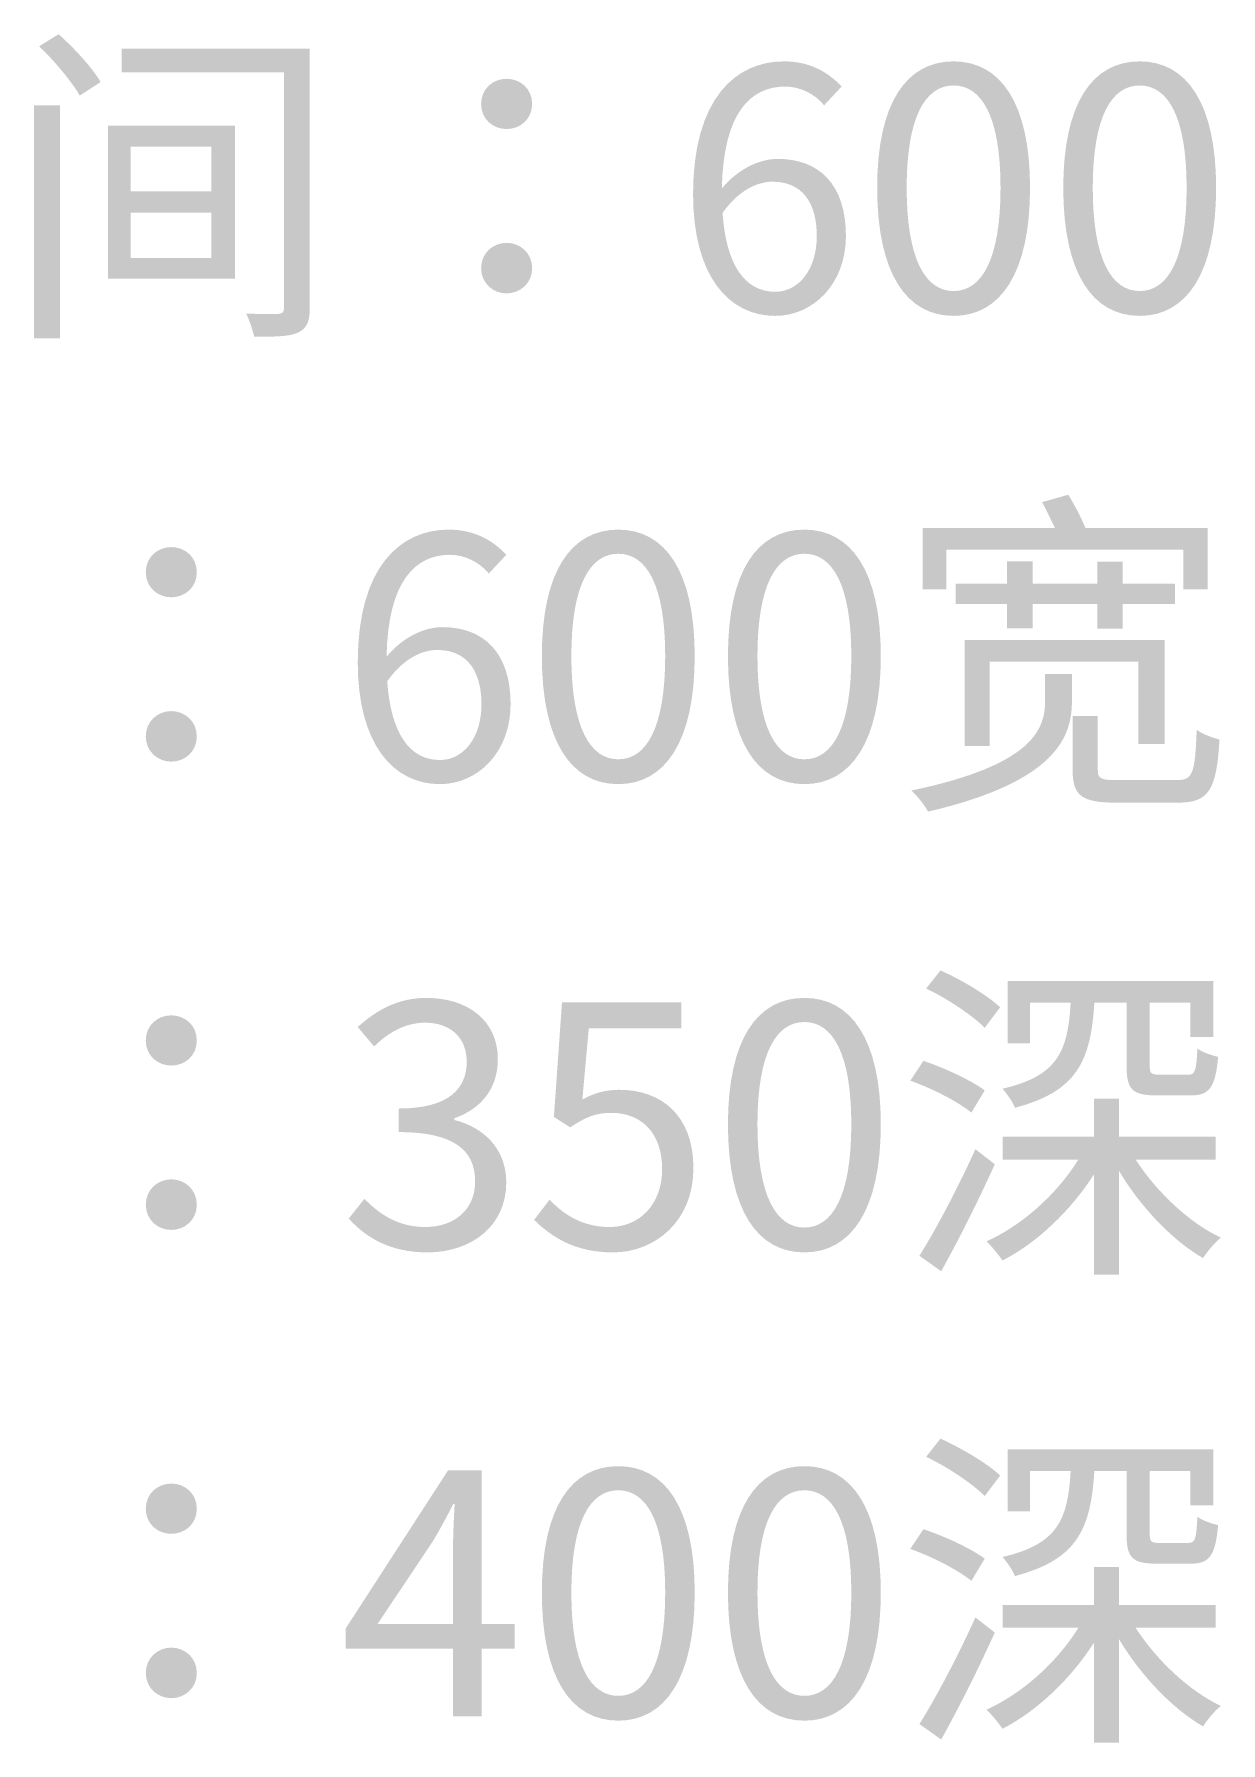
# Model space of a CAD drawing. Header units: millimetres. Extents: x -4600 to 229000, y -4300 to 19460.
# Drawn here: x 99364 to 100378, y 10972 to 12432 of the extents above; entities that cross this region are included whole.
import ezdxf

# ---------------------------------------------------------------- set-up
doc = ezdxf.new("R2010")
doc.units = ezdxf.units.MM
doc.header["$LTSCALE"] = 100
doc.layers.add('A-NOTE', color=7, linetype='Continuous', lineweight=18)

# ---------------------------------------------------------------- blocks, each defined once
blk = doc.blocks.new('A03_SHEET')
at = {"layer": 'A-NOTE'}
h = blk.add_hatch(color=256, dxfattribs=at)
edge = h.paths.add_edge_path()
edge.add_spline(control_points=[(19368.3, 12421.6), (19381.5, 12409), (19396.4, 12391), (19403, 12379.5)], knot_values=[0, 0, 0, 0, 1, 1, 1, 1], degree=3, periodic=0)
edge.add_line((19403, 12379.5), (19420.8, 12391))
edge.add_spline(control_points=[(19420.8, 12391), (19413.9, 12403), (19398.4, 12419.9), (19384.9, 12431.9)], knot_values=[0, 0, 0, 0, 1, 1, 1, 1], degree=3, periodic=0)
edge.add_line((19384.9, 12431.9), (19368.3, 12421.6))
h = blk.add_hatch(color=256, dxfattribs=at)
edge = h.paths.add_edge_path()
edge.add_line((19438.8, 12419.6), (19438.8, 12399.3))
edge.add_line((19438.8, 12399.3), (19577.5, 12399.3))
edge.add_line((19577.5, 12399.3), (19577.5, 12198.2))
edge.add_spline(control_points=[(19577.5, 12198.2), (19577.5, 12194.4), (19576.3, 12193.3), (19572.6, 12193)], knot_values=[0, 0, 0, 0, 1, 1, 1, 1], degree=3, periodic=0)
edge.add_spline(control_points=[(19572.6, 12193), (19568.9, 12193), (19557.1, 12192.7), (19545.1, 12193.3)], knot_values=[0, 0, 0, 0, 1, 1, 1, 1], degree=3, periodic=0)
edge.add_spline(control_points=[(19545.1, 12193.3), (19548, 12187.8), (19550.8, 12178.7), (19552, 12173.5)], knot_values=[0, 0, 0, 0, 1, 1, 1, 1], degree=3, periodic=0)
edge.add_spline(control_points=[(19552, 12173.5), (19569.4, 12173.5), (19581.8, 12173.5), (19589.5, 12177)], knot_values=[0, 0, 0, 0, 1, 1, 1, 1], degree=3, periodic=0)
edge.add_spline(control_points=[(19589.5, 12177), (19596.9, 12180.7), (19599.5, 12186.1), (19599.5, 12198.2)], knot_values=[0, 0, 0, 0, 1, 1, 1, 1], degree=3, periodic=0)
edge.add_line((19599.5, 12198.2), (19599.5, 12419.6))
edge.add_line((19599.5, 12419.6), (19438.8, 12419.6))
h.paths.add_polyline_path([(19427.1, 12353.7), (19427.1, 12223.1), (19535.6, 12223.1), (19535.6, 12353.7), (19427.1, 12353.7)], flags=0)
h.paths.add_polyline_path([(19446.5, 12279.5), (19515.3, 12279.5), (19515.3, 12240.8), (19446.5, 12240.8), (19446.5, 12279.5)], flags=0)
h.paths.add_polyline_path([(19446.5, 12335.7), (19515.3, 12335.7), (19515.3, 12297.6), (19446.5, 12297.6), (19446.5, 12335.7)], flags=0)
h = blk.add_hatch(color=256, dxfattribs=at)
edge = h.paths.add_edge_path()
edge.add_spline(control_points=[(19997.2, 12191.3), (20029.8, 12191.3), (20057.6, 12218.8), (20057.6, 12259.5), (20057.6, 12303.6), (20034.7, 12325.4), (19999.2, 12325.4), (19982.9, 12325.4), (19964.5, 12315.9), (19951.6, 12300.1)], knot_values=[0, 0, 0, 0, 1, 1, 1, 2, 2, 2, 3, 3, 3, 3], degree=3, periodic=0)
edge.add_spline(control_points=[(19951.6, 12300.1), (19952.8, 12365.2), (19976.5, 12387.2), (20005.8, 12387.2), (20018.4, 12387.2), (20031, 12380.9), (20039, 12371.2)], knot_values=[0, 0, 0, 0, 1, 1, 1, 2, 2, 2, 2], degree=3, periodic=0)
edge.add_line((20039, 12371.2), (20053.9, 12387.2))
edge.add_spline(control_points=[(20053.9, 12387.2), (20042.2, 12399.8), (20026.4, 12408.7), (20004.6, 12408.7), (19963.9, 12408.7), (19927, 12377.5), (19927, 12295.3), (19927, 12225.9), (19957.1, 12191.3), (19997.2, 12191.3)], knot_values=[0, 0, 0, 0, 1, 1, 1, 2, 2, 2, 3, 3, 3, 3], degree=3, periodic=0)
edge = h.paths.add_edge_path(flags=0)
edge.add_spline(control_points=[(19952.2, 12279.2), (19965.9, 12298.7), (19982, 12305.9), (19994.9, 12305.9), (20020.4, 12305.9), (20032.7, 12287.8), (20032.7, 12259.5), (20032.7, 12230.8), (20017.2, 12211.9), (19997.2, 12211.9), (19970.8, 12211.9), (19955.1, 12235.7), (19952.2, 12279.2)], knot_values=[0, 0, 0, 0, 1, 1, 1, 2, 2, 2, 3, 3, 3, 4, 4, 4, 4], degree=3, periodic=0)
h = blk.add_hatch(color=256, dxfattribs=at)
edge = h.paths.add_edge_path()
edge.add_spline(control_points=[(20149.6, 12191.3), (20189.4, 12191.3), (20214.9, 12227.4), (20214.9, 12300.7), (20214.9, 12373.5), (20189.4, 12408.7), (20149.6, 12408.7), (20109.5, 12408.7), (20084.3, 12373.5), (20084.3, 12300.7), (20084.3, 12227.4), (20109.5, 12191.3), (20149.6, 12191.3)], knot_values=[0, 0, 0, 0, 1, 1, 1, 2, 2, 2, 3, 3, 3, 4, 4, 4, 4], degree=3, periodic=0)
edge = h.paths.add_edge_path(flags=0)
edge.add_spline(control_points=[(20149.6, 12212.5), (20125.8, 12212.5), (20109.5, 12239.1), (20109.5, 12300.7), (20109.5, 12362), (20125.8, 12388.1), (20149.6, 12388.1), (20173.4, 12388.1), (20189.7, 12362), (20189.7, 12300.7), (20189.7, 12239.1), (20173.4, 12212.5), (20149.6, 12212.5)], knot_values=[0, 0, 0, 0, 1, 1, 1, 2, 2, 2, 3, 3, 3, 4, 4, 4, 4], degree=3, periodic=0)
h = blk.add_hatch(color=256, dxfattribs=at)
edge = h.paths.add_edge_path()
edge.add_spline(control_points=[(20308.6, 12191.3), (20348.4, 12191.3), (20373.9, 12227.4), (20373.9, 12300.7), (20373.9, 12373.5), (20348.4, 12408.7), (20308.6, 12408.7), (20268.5, 12408.7), (20243.3, 12373.5), (20243.3, 12300.7), (20243.3, 12227.4), (20268.5, 12191.3), (20308.6, 12191.3)], knot_values=[0, 0, 0, 0, 1, 1, 1, 2, 2, 2, 3, 3, 3, 4, 4, 4, 4], degree=3, periodic=0)
edge = h.paths.add_edge_path(flags=0)
edge.add_spline(control_points=[(20308.6, 12212.5), (20284.8, 12212.5), (20268.5, 12239.1), (20268.5, 12300.7), (20268.5, 12362), (20284.8, 12388.1), (20308.6, 12388.1), (20332.4, 12388.1), (20348.7, 12362), (20348.7, 12300.7), (20348.7, 12239.1), (20332.4, 12212.5), (20308.6, 12212.5)], knot_values=[0, 0, 0, 0, 1, 1, 1, 2, 2, 2, 3, 3, 3, 4, 4, 4, 4], degree=3, periodic=0)
h = blk.add_hatch(color=256, dxfattribs=at)
edge = h.paths.add_edge_path()
edge.add_spline(control_points=[(19767.7, 12350.9), (19779.2, 12350.9), (19789.5, 12359.2), (19789.5, 12372.3), (19789.5, 12385.5), (19779.2, 12393.8), (19767.7, 12393.8), (19756.2, 12393.8), (19745.9, 12385.5), (19745.9, 12372.3), (19745.9, 12359.2), (19756.2, 12350.9), (19767.7, 12350.9)], knot_values=[0, 0, 0, 0, 1, 1, 1, 2, 2, 2, 3, 3, 3, 4, 4, 4, 4], degree=3, periodic=0)
for points in [[(19364, 12371.2), (19364, 12172.1), (19386.1, 12172.1), (19386.1, 12371.2), (19364, 12371.2)], [(20272.5, 11981.2), (20272.5, 11962.6), (20217.2, 11962.6), (20217.2, 11981.5), (20195.1, 11981.5), (20195.1, 11962.6), (20151.3, 11962.6), (20151.3, 11945.1), (20195.1, 11945.1), (20195.1, 11924.5), (20217.2, 11924.5), (20217.2, 11945.1), (20272.5, 11945.1), (20272.5, 11924.2), (20294, 11924.2), (20294, 11945.1), (20338.7, 11945.1), (20338.7, 11962.6), (20294, 11962.6), (20294, 11981.2), (20272.5, 11981.2)]]:
    blk.add_hatch(color=256, dxfattribs=at).paths.add_polyline_path(points)
h = blk.add_hatch(color=256, dxfattribs=at)
edge = h.paths.add_edge_path()
edge.add_spline(control_points=[(19767.7, 12210.5), (19779.2, 12210.5), (19789.5, 12219.1), (19789.5, 12232), (19789.5, 12245.1), (19779.2, 12253.7), (19767.7, 12253.7), (19756.2, 12253.7), (19745.9, 12245.1), (19745.9, 12232), (19745.9, 12219.1), (19756.2, 12210.5), (19767.7, 12210.5)], knot_values=[0, 0, 0, 0, 1, 1, 1, 2, 2, 2, 3, 3, 3, 4, 4, 4, 4], degree=3, periodic=0)
h = blk.add_hatch(color=256, dxfattribs=at)
edge = h.paths.add_edge_path()
edge.add_spline(control_points=[(20225.2, 12032.2), (20228.9, 12025.3), (20232.7, 12017.3), (20236.1, 12010.2)], knot_values=[0, 0, 0, 0, 1, 1, 1, 1], degree=3, periodic=0)
edge.add_line((20236.1, 12010.2), (20123.2, 12010.2))
edge.add_line((20123.2, 12010.2), (20123.2, 11957.7))
edge.add_line((20123.2, 11957.7), (20143.3, 11957.7))
edge.add_line((20143.3, 11957.7), (20143.3, 11991.5))
edge.add_line((20143.3, 11991.5), (20345.8, 11991.5))
edge.add_line((20345.8, 11991.5), (20345.8, 11957.7))
edge.add_line((20345.8, 11957.7), (20366.8, 11957.7))
edge.add_line((20366.8, 11957.7), (20366.8, 12010.2))
edge.add_line((20366.8, 12010.2), (20262.2, 12010.2))
edge.add_spline(control_points=[(20262.2, 12010.2), (20258.7, 12018.8), (20252.7, 12030.2), (20247.6, 12038.5)], knot_values=[0, 0, 0, 0, 1, 1, 1, 1], degree=3, periodic=0)
edge.add_line((20247.6, 12038.5), (20225.2, 12032.2))
h = blk.add_hatch(color=256, dxfattribs=at)
edge = h.paths.add_edge_path()
edge.add_spline(control_points=[(19710.7, 11791.3), (19743.3, 11791.3), (19771.1, 11818.8), (19771.1, 11859.5), (19771.1, 11903.6), (19748.2, 11925.4), (19712.7, 11925.4), (19696.4, 11925.4), (19678, 11915.9), (19665.1, 11900.1)], knot_values=[0, 0, 0, 0, 1, 1, 1, 2, 2, 2, 3, 3, 3, 3], degree=3, periodic=0)
edge.add_spline(control_points=[(19665.1, 11900.1), (19666.3, 11965.2), (19690.1, 11987.2), (19719.3, 11987.2), (19731.9, 11987.2), (19744.5, 11980.9), (19752.5, 11971.2)], knot_values=[0, 0, 0, 0, 1, 1, 1, 2, 2, 2, 2], degree=3, periodic=0)
edge.add_line((19752.5, 11971.2), (19767.4, 11987.2))
edge.add_spline(control_points=[(19767.4, 11987.2), (19755.7, 11999.8), (19739.9, 12008.7), (19718.1, 12008.7), (19677.4, 12008.7), (19640.5, 11977.5), (19640.5, 11895.3), (19640.5, 11825.9), (19670.6, 11791.3), (19710.7, 11791.3)], knot_values=[0, 0, 0, 0, 1, 1, 1, 2, 2, 2, 3, 3, 3, 3], degree=3, periodic=0)
edge = h.paths.add_edge_path(flags=0)
edge.add_spline(control_points=[(19665.7, 11879.2), (19679.5, 11898.7), (19695.5, 11905.9), (19708.4, 11905.9), (19733.9, 11905.9), (19746.2, 11887.8), (19746.2, 11859.5), (19746.2, 11830.8), (19730.7, 11811.9), (19710.7, 11811.9), (19684.3, 11811.9), (19668.6, 11835.7), (19665.7, 11879.2)], knot_values=[0, 0, 0, 0, 1, 1, 1, 2, 2, 2, 3, 3, 3, 4, 4, 4, 4], degree=3, periodic=0)
h = blk.add_hatch(color=256, dxfattribs=at)
edge = h.paths.add_edge_path()
edge.add_spline(control_points=[(19863.1, 11791.3), (19902.9, 11791.3), (19928.4, 11827.4), (19928.4, 11900.7), (19928.4, 11973.5), (19902.9, 12008.7), (19863.1, 12008.7), (19823, 12008.7), (19797.8, 11973.5), (19797.8, 11900.7), (19797.8, 11827.4), (19823, 11791.3), (19863.1, 11791.3)], knot_values=[0, 0, 0, 0, 1, 1, 1, 2, 2, 2, 3, 3, 3, 4, 4, 4, 4], degree=3, periodic=0)
edge = h.paths.add_edge_path(flags=0)
edge.add_spline(control_points=[(19863.1, 11812.5), (19839.3, 11812.5), (19823, 11839.1), (19823, 11900.7), (19823, 11962), (19839.3, 11988.1), (19863.1, 11988.1), (19886.9, 11988.1), (19903.2, 11962), (19903.2, 11900.7), (19903.2, 11839.1), (19886.9, 11812.5), (19863.1, 11812.5)], knot_values=[0, 0, 0, 0, 1, 1, 1, 2, 2, 2, 3, 3, 3, 4, 4, 4, 4], degree=3, periodic=0)
h = blk.add_hatch(color=256, dxfattribs=at)
edge = h.paths.add_edge_path()
edge.add_spline(control_points=[(20022.1, 11791.3), (20061.9, 11791.3), (20087.4, 11827.4), (20087.4, 11900.7), (20087.4, 11973.5), (20061.9, 12008.7), (20022.1, 12008.7), (19982, 12008.7), (19956.8, 11973.5), (19956.8, 11900.7), (19956.8, 11827.4), (19982, 11791.3), (20022.1, 11791.3)], knot_values=[0, 0, 0, 0, 1, 1, 1, 2, 2, 2, 3, 3, 3, 4, 4, 4, 4], degree=3, periodic=0)
edge = h.paths.add_edge_path(flags=0)
edge.add_spline(control_points=[(20022.1, 11812.5), (19998.3, 11812.5), (19982, 11839.1), (19982, 11900.7), (19982, 11962), (19998.3, 11988.1), (20022.1, 11988.1), (20045.9, 11988.1), (20062.2, 11962), (20062.2, 11900.7), (20062.2, 11839.1), (20045.9, 11812.5), (20022.1, 11812.5)], knot_values=[0, 0, 0, 0, 1, 1, 1, 2, 2, 2, 3, 3, 3, 4, 4, 4, 4], degree=3, periodic=0)
h = blk.add_hatch(color=256, dxfattribs=at)
edge = h.paths.add_edge_path()
edge.add_spline(control_points=[(19481.2, 11950.9), (19492.7, 11950.9), (19503, 11959.2), (19503, 11972.3), (19503, 11985.5), (19492.7, 11993.8), (19481.2, 11993.8), (19469.7, 11993.8), (19459.4, 11985.5), (19459.4, 11972.3), (19459.4, 11959.2), (19469.7, 11950.9), (19481.2, 11950.9)], knot_values=[0, 0, 0, 0, 1, 1, 1, 2, 2, 2, 3, 3, 3, 4, 4, 4, 4], degree=3, periodic=0)
h = blk.add_hatch(color=256, dxfattribs=at)
edge = h.paths.add_edge_path()
edge.add_line((20227.8, 11885.5), (20227.8, 11862.9))
edge.add_spline(control_points=[(20227.8, 11862.9), (20227.8, 11839.7), (20219.8, 11807.9), (20113.5, 11785.8)], knot_values=[0, 0, 0, 0, 1, 1, 1, 1], degree=3, periodic=0)
edge.add_spline(control_points=[(20113.5, 11785.8), (20118.6, 11781.2), (20125.2, 11772.9), (20127.8, 11767.8)], knot_values=[0, 0, 0, 0, 1, 1, 1, 1], degree=3, periodic=0)
edge.add_spline(control_points=[(20127.8, 11767.8), (20238.1, 11793.6), (20250.7, 11832.2), (20250.7, 11862.3)], knot_values=[0, 0, 0, 0, 1, 1, 1, 1], degree=3, periodic=0)
edge.add_line((20250.7, 11862.3), (20250.7, 11885.5))
edge.add_line((20250.7, 11885.5), (20227.8, 11885.5))
h.paths.add_polyline_path([(20159, 11914.5), (20159, 11823.9), (20180.5, 11823.9), (20180.5, 11895.8), (20307.4, 11895.8), (20307.4, 11825.7), (20329.8, 11825.7), (20329.8, 11914.5), (20159, 11914.5)], flags=0)
h = blk.add_hatch(color=256, dxfattribs=at)
edge = h.paths.add_edge_path()
edge.add_spline(control_points=[(19481.2, 11810.5), (19492.7, 11810.5), (19503, 11819.1), (19503, 11832), (19503, 11845.1), (19492.7, 11853.7), (19481.2, 11853.7), (19469.7, 11853.7), (19459.4, 11845.1), (19459.4, 11832), (19459.4, 11819.1), (19469.7, 11810.5), (19481.2, 11810.5)], knot_values=[0, 0, 0, 0, 1, 1, 1, 2, 2, 2, 3, 3, 3, 4, 4, 4, 4], degree=3, periodic=0)
h = blk.add_hatch(color=256, dxfattribs=at)
edge = h.paths.add_edge_path()
edge.add_line((20251.3, 11849.4), (20251.3, 11803.3))
edge.add_spline(control_points=[(20251.3, 11803.3), (20251.3, 11781.5), (20259, 11775.5), (20288.3, 11775.5), (20294.6, 11775.5), (20334.7, 11775.5), (20341.3, 11775.5), (20367.6, 11775.5), (20374.2, 11785.8), (20376.8, 11829.4)], knot_values=[0, 0, 0, 0, 1, 1, 1, 2, 2, 2, 3, 3, 3, 3], degree=3, periodic=0)
edge.add_spline(control_points=[(20376.8, 11829.4), (20371.1, 11830.8), (20362.2, 11834), (20357.3, 11837.7)], knot_values=[0, 0, 0, 0, 1, 1, 1, 1], degree=3, periodic=0)
edge.add_spline(control_points=[(20357.3, 11837.7), (20355.9, 11799.9), (20353.9, 11794.7), (20339.8, 11794.7), (20330.7, 11794.7), (20296.8, 11794.7), (20290, 11794.7), (20275.4, 11794.7), (20272.8, 11795.9), (20272.8, 11803.6)], knot_values=[0, 0, 0, 0, 1, 1, 1, 2, 2, 2, 3, 3, 3, 3], degree=3, periodic=0)
edge.add_line((20272.8, 11803.6), (20272.8, 11849.4))
edge.add_line((20272.8, 11849.4), (20251.3, 11849.4))
h = blk.add_hatch(color=256, dxfattribs=at)
edge = h.paths.add_edge_path()
edge.add_spline(control_points=[(20126.1, 11616.7), (20144.1, 11608.2), (20165.6, 11593.8), (20176.2, 11583.2)], knot_values=[0, 0, 0, 0, 1, 1, 1, 1], degree=3, periodic=0)
edge.add_line((20176.2, 11583.2), (20189.4, 11600.7))
edge.add_spline(control_points=[(20189.4, 11600.7), (20178.5, 11611), (20156.2, 11624.2), (20138.4, 11632.2)], knot_values=[0, 0, 0, 0, 1, 1, 1, 1], degree=3, periodic=0)
edge.add_line((20138.4, 11632.2), (20126.1, 11616.7))
h = blk.add_hatch(color=256, dxfattribs=at)
edge = h.paths.add_edge_path()
edge.add_line((20195.7, 11623), (20195.7, 11570))
edge.add_line((20195.7, 11570), (20214.9, 11570))
edge.add_line((20214.9, 11570), (20214.9, 11604.7))
edge.add_line((20214.9, 11604.7), (20249.6, 11604.7))
edge.add_spline(control_points=[(20249.6, 11604.7), (20247.3, 11562.3), (20238.1, 11542), (20191.4, 11531.1)], knot_values=[0, 0, 0, 0, 1, 1, 1, 1], degree=3, periodic=0)
edge.add_spline(control_points=[(20191.4, 11531.1), (20194.9, 11527.1), (20200.3, 11519.6), (20202, 11514.8)], knot_values=[0, 0, 0, 0, 1, 1, 1, 1], degree=3, periodic=0)
edge.add_spline(control_points=[(20202, 11514.8), (20255.3, 11528.8), (20266.8, 11554.9), (20269.9, 11604.7)], knot_values=[0, 0, 0, 0, 1, 1, 1, 1], degree=3, periodic=0)
edge.add_line((20269.9, 11604.7), (20297.4, 11604.7))
edge.add_line((20297.4, 11604.7), (20297.4, 11550.3))
edge.add_spline(control_points=[(20297.4, 11550.3), (20297.4, 11530.5), (20302.3, 11525.4), (20323.2, 11525.4), (20326.9, 11525.4), (20347.8, 11525.4), (20352.4, 11525.4), (20367.9, 11525.4), (20373.3, 11531.9), (20375.6, 11558.3)], knot_values=[0, 0, 0, 0, 1, 1, 1, 2, 2, 2, 3, 3, 3, 3], degree=3, periodic=0)
edge.add_spline(control_points=[(20375.6, 11558.3), (20369.9, 11559.7), (20361.9, 11562.3), (20357.9, 11565.5)], knot_values=[0, 0, 0, 0, 1, 1, 1, 1], degree=3, periodic=0)
edge.add_spline(control_points=[(20357.9, 11565.5), (20357, 11546), (20355.9, 11543.1), (20349.8, 11543.1), (20345.6, 11543.1), (20328.9, 11543.1), (20325.8, 11543.1), (20318.3, 11543.1), (20317.2, 11544.3), (20317.2, 11550.6)], knot_values=[0, 0, 0, 0, 1, 1, 1, 2, 2, 2, 3, 3, 3, 3], degree=3, periodic=0)
edge.add_line((20317.2, 11550.6), (20317.2, 11604.7))
edge.add_line((20317.2, 11604.7), (20351.9, 11604.7))
edge.add_line((20351.9, 11604.7), (20351.9, 11575.2))
edge.add_line((20351.9, 11575.2), (20371.6, 11575.2))
edge.add_line((20371.6, 11575.2), (20371.6, 11623))
edge.add_line((20371.6, 11623), (20195.7, 11623))
h = blk.add_hatch(color=256, dxfattribs=at)
edge = h.paths.add_edge_path()
edge.add_spline(control_points=[(19699.8, 11391.3), (19737.3, 11391.3), (19767.4, 11413.6), (19767.4, 11451.2), (19767.4, 11480.1), (19747.6, 11498.4), (19723, 11504.4)], knot_values=[0, 0, 0, 0, 1, 1, 1, 2, 2, 2, 2], degree=3, periodic=0)
edge.add_line((19723, 11504.4), (19723, 11505.9))
edge.add_spline(control_points=[(19723, 11505.9), (19745.3, 11513.6), (19760.2, 11530.8), (19760.2, 11556.3), (19760.2, 11589.5), (19734.5, 11608.7), (19698.9, 11608.7), (19674.9, 11608.7), (19656.2, 11598.1), (19640.5, 11583.8)], knot_values=[0, 0, 0, 0, 1, 1, 1, 2, 2, 2, 3, 3, 3, 3], degree=3, periodic=0)
edge.add_line((19640.5, 11583.8), (19654.5, 11567.2))
edge.add_spline(control_points=[(19654.5, 11567.2), (19666.6, 11579.2), (19681.2, 11587.5), (19698.1, 11587.5), (19720.1, 11587.5), (19733.6, 11574.3), (19733.6, 11554.3), (19733.6, 11531.7), (19719, 11514.2), (19675.4, 11514.2)], knot_values=[0, 0, 0, 0, 1, 1, 1, 2, 2, 2, 3, 3, 3, 3], degree=3, periodic=0)
edge.add_line((19675.4, 11514.2), (19675.4, 11494.1))
edge.add_spline(control_points=[(19675.4, 11494.1), (19724.1, 11494.1), (19740.8, 11477.5), (19740.8, 11452), (19740.8, 11427.9), (19723.3, 11413), (19698.1, 11413), (19674.3, 11413), (19658.5, 11424.5), (19646.2, 11437.1)], knot_values=[0, 0, 0, 0, 1, 1, 1, 2, 2, 2, 3, 3, 3, 3], degree=3, periodic=0)
edge.add_line((19646.2, 11437.1), (19632.8, 11420.2))
edge.add_spline(control_points=[(19632.8, 11420.2), (19646.5, 11405), (19667.1, 11391.3), (19699.8, 11391.3)], knot_values=[0, 0, 0, 0, 1, 1, 1, 1], degree=3, periodic=0)
h = blk.add_hatch(color=256, dxfattribs=at)
edge = h.paths.add_edge_path()
edge.add_spline(control_points=[(19858.5, 11391.3), (19893.8, 11391.3), (19927.3, 11417.3), (19927.3, 11463.2), (19927.3, 11509.6), (19898.6, 11530.2), (19864, 11530.2), (19851.4, 11530.2), (19841.9, 11527.1), (19832.4, 11521.9)], knot_values=[0, 0, 0, 0, 1, 1, 1, 2, 2, 2, 3, 3, 3, 3], degree=3, periodic=0)
edge.add_line((19832.4, 11521.9), (19837.9, 11582.7))
edge.add_line((19837.9, 11582.7), (19917, 11582.7))
edge.add_line((19917, 11582.7), (19917, 11605))
edge.add_line((19917, 11605), (19815, 11605))
edge.add_line((19815, 11605), (19808.1, 11507))
edge.add_line((19808.1, 11507), (19822.1, 11498.1))
edge.add_spline(control_points=[(19822.1, 11498.1), (19834.2, 11506.2), (19843, 11510.5), (19857.1, 11510.5), (19883.4, 11510.5), (19900.6, 11492.7), (19900.6, 11462.6), (19900.6, 11432), (19880.9, 11413), (19855.9, 11413), (19831.6, 11413), (19816.1, 11424.2), (19804.4, 11436.3)], knot_values=[0, 0, 0, 0, 1, 1, 1, 2, 2, 2, 3, 3, 3, 4, 4, 4, 4], degree=3, periodic=0)
edge.add_line((19804.4, 11436.3), (19791.2, 11419.1))
edge.add_spline(control_points=[(19791.2, 11419.1), (19805.5, 11405), (19825.6, 11391.3), (19858.5, 11391.3)], knot_values=[0, 0, 0, 0, 1, 1, 1, 1], degree=3, periodic=0)
h = blk.add_hatch(color=256, dxfattribs=at)
edge = h.paths.add_edge_path()
edge.add_spline(control_points=[(20022.1, 11391.3), (20061.9, 11391.3), (20087.4, 11427.4), (20087.4, 11500.7), (20087.4, 11573.5), (20061.9, 11608.7), (20022.1, 11608.7), (19982, 11608.7), (19956.8, 11573.5), (19956.8, 11500.7), (19956.8, 11427.4), (19982, 11391.3), (20022.1, 11391.3)], knot_values=[0, 0, 0, 0, 1, 1, 1, 2, 2, 2, 3, 3, 3, 4, 4, 4, 4], degree=3, periodic=0)
edge = h.paths.add_edge_path(flags=0)
edge.add_spline(control_points=[(20022.1, 11412.5), (19998.3, 11412.5), (19982, 11439.1), (19982, 11500.7), (19982, 11562), (19998.3, 11588.1), (20022.1, 11588.1), (20045.9, 11588.1), (20062.2, 11562), (20062.2, 11500.7), (20062.2, 11439.1), (20045.9, 11412.5), (20022.1, 11412.5)], knot_values=[0, 0, 0, 0, 1, 1, 1, 2, 2, 2, 3, 3, 3, 4, 4, 4, 4], degree=3, periodic=0)
h = blk.add_hatch(color=256, dxfattribs=at)
edge = h.paths.add_edge_path()
edge.add_spline(control_points=[(19481.2, 11550.9), (19492.7, 11550.9), (19503, 11559.2), (19503, 11572.3), (19503, 11585.5), (19492.7, 11593.8), (19481.2, 11593.8), (19469.7, 11593.8), (19459.4, 11585.5), (19459.4, 11572.3), (19459.4, 11559.2), (19469.7, 11550.9), (19481.2, 11550.9)], knot_values=[0, 0, 0, 0, 1, 1, 1, 2, 2, 2, 3, 3, 3, 4, 4, 4, 4], degree=3, periodic=0)
h = blk.add_hatch(color=256, dxfattribs=at)
edge = h.paths.add_edge_path()
edge.add_spline(control_points=[(20112.6, 11538), (20131.3, 11531.4), (20153.6, 11519.9), (20164.8, 11510.7)], knot_values=[0, 0, 0, 0, 1, 1, 1, 1], degree=3, periodic=0)
edge.add_line((20164.8, 11510.7), (20176.2, 11529.7))
edge.add_spline(control_points=[(20176.2, 11529.7), (20164.8, 11538.2), (20142.1, 11548.8), (20123.8, 11554.9)], knot_values=[0, 0, 0, 0, 1, 1, 1, 1], degree=3, periodic=0)
edge.add_line((20123.8, 11554.9), (20112.6, 11538))
h = blk.add_hatch(color=256, dxfattribs=at)
edge = h.paths.add_edge_path()
edge.add_line((20269.6, 11522.5), (20269.6, 11490.1))
edge.add_line((20269.6, 11490.1), (20191.4, 11490.1))
edge.add_line((20191.4, 11490.1), (20191.4, 11470.6))
edge.add_line((20191.4, 11470.6), (20256.2, 11470.6))
edge.add_spline(control_points=[(20256.2, 11470.6), (20237.8, 11440.8), (20207.7, 11414.2), (20177.7, 11400.7)], knot_values=[0, 0, 0, 0, 1, 1, 1, 1], degree=3, periodic=0)
edge.add_spline(control_points=[(20177.7, 11400.7), (20182, 11396.7), (20188, 11389.3), (20191.4, 11384.4)], knot_values=[0, 0, 0, 0, 1, 1, 1, 1], degree=3, periodic=0)
edge.add_spline(control_points=[(20191.4, 11384.4), (20220.6, 11399.3), (20249.6, 11426.8), (20269.6, 11458)], knot_values=[0, 0, 0, 0, 1, 1, 1, 1], degree=3, periodic=0)
edge.add_line((20269.6, 11458), (20269.6, 11372.4))
edge.add_line((20269.6, 11372.4), (20290.8, 11372.4))
edge.add_line((20290.8, 11372.4), (20290.8, 11461.2))
edge.add_spline(control_points=[(20290.8, 11461.2), (20308.9, 11430.5), (20336.4, 11401.6), (20362.7, 11386.4)], knot_values=[0, 0, 0, 0, 1, 1, 1, 1], degree=3, periodic=0)
edge.add_spline(control_points=[(20362.7, 11386.4), (20366.2, 11391.8), (20372.8, 11399.9), (20377.9, 11403.9)], knot_values=[0, 0, 0, 0, 1, 1, 1, 1], degree=3, periodic=0)
edge.add_spline(control_points=[(20377.9, 11403.9), (20351, 11416.5), (20322.6, 11443.4), (20305.2, 11470.6)], knot_values=[0, 0, 0, 0, 1, 1, 1, 1], degree=3, periodic=0)
edge.add_line((20305.2, 11470.6), (20373.6, 11470.6))
edge.add_line((20373.6, 11470.6), (20373.6, 11490.1))
edge.add_line((20373.6, 11490.1), (20290.8, 11490.1))
edge.add_line((20290.8, 11490.1), (20290.8, 11522.5))
edge.add_line((20290.8, 11522.5), (20269.6, 11522.5))
h = blk.add_hatch(color=256, dxfattribs=at)
edge = h.paths.add_edge_path()
edge.add_line((20120.4, 11388.4), (20139, 11375.2))
edge.add_spline(control_points=[(20139, 11375.2), (20153.9, 11401.9), (20171.4, 11436.8), (20184.8, 11466.6)], knot_values=[0, 0, 0, 0, 1, 1, 1, 1], degree=3, periodic=0)
edge.add_line((20184.8, 11466.6), (20168.2, 11479.5))
edge.add_spline(control_points=[(20168.2, 11479.5), (20153.9, 11447.4), (20134.1, 11410.2), (20120.4, 11388.4)], knot_values=[0, 0, 0, 0, 1, 1, 1, 1], degree=3, periodic=0)
h = blk.add_hatch(color=256, dxfattribs=at)
edge = h.paths.add_edge_path()
edge.add_spline(control_points=[(19481.2, 11410.5), (19492.7, 11410.5), (19503, 11419.1), (19503, 11432), (19503, 11445.1), (19492.7, 11453.7), (19481.2, 11453.7), (19469.7, 11453.7), (19459.4, 11445.1), (19459.4, 11432), (19459.4, 11419.1), (19469.7, 11410.5), (19481.2, 11410.5)], knot_values=[0, 0, 0, 0, 1, 1, 1, 2, 2, 2, 3, 3, 3, 4, 4, 4, 4], degree=3, periodic=0)
h = blk.add_hatch(color=256, dxfattribs=at)
edge = h.paths.add_edge_path()
edge.add_spline(control_points=[(20126.1, 11216.7), (20144.1, 11208.2), (20165.6, 11193.8), (20176.2, 11183.2)], knot_values=[0, 0, 0, 0, 1, 1, 1, 1], degree=3, periodic=0)
edge.add_line((20176.2, 11183.2), (20189.4, 11200.7))
edge.add_spline(control_points=[(20189.4, 11200.7), (20178.5, 11211), (20156.2, 11224.2), (20138.4, 11232.2)], knot_values=[0, 0, 0, 0, 1, 1, 1, 1], degree=3, periodic=0)
edge.add_line((20138.4, 11232.2), (20126.1, 11216.7))
h = blk.add_hatch(color=256, dxfattribs=at)
edge = h.paths.add_edge_path()
edge.add_line((20195.7, 11223), (20195.7, 11170))
edge.add_line((20195.7, 11170), (20214.9, 11170))
edge.add_line((20214.9, 11170), (20214.9, 11204.7))
edge.add_line((20214.9, 11204.7), (20249.6, 11204.7))
edge.add_spline(control_points=[(20249.6, 11204.7), (20247.3, 11162.3), (20238.1, 11142), (20191.4, 11131.1)], knot_values=[0, 0, 0, 0, 1, 1, 1, 1], degree=3, periodic=0)
edge.add_spline(control_points=[(20191.4, 11131.1), (20194.9, 11127.1), (20200.3, 11119.6), (20202, 11114.8)], knot_values=[0, 0, 0, 0, 1, 1, 1, 1], degree=3, periodic=0)
edge.add_spline(control_points=[(20202, 11114.8), (20255.3, 11128.8), (20266.8, 11154.9), (20269.9, 11204.7)], knot_values=[0, 0, 0, 0, 1, 1, 1, 1], degree=3, periodic=0)
edge.add_line((20269.9, 11204.7), (20297.4, 11204.7))
edge.add_line((20297.4, 11204.7), (20297.4, 11150.3))
edge.add_spline(control_points=[(20297.4, 11150.3), (20297.4, 11130.5), (20302.3, 11125.4), (20323.2, 11125.4), (20326.9, 11125.4), (20347.8, 11125.4), (20352.4, 11125.4), (20367.9, 11125.4), (20373.3, 11131.9), (20375.6, 11158.3)], knot_values=[0, 0, 0, 0, 1, 1, 1, 2, 2, 2, 3, 3, 3, 3], degree=3, periodic=0)
edge.add_spline(control_points=[(20375.6, 11158.3), (20369.9, 11159.7), (20361.9, 11162.3), (20357.9, 11165.5)], knot_values=[0, 0, 0, 0, 1, 1, 1, 1], degree=3, periodic=0)
edge.add_spline(control_points=[(20357.9, 11165.5), (20357, 11146), (20355.9, 11143.1), (20349.8, 11143.1), (20345.6, 11143.1), (20328.9, 11143.1), (20325.8, 11143.1), (20318.3, 11143.1), (20317.2, 11144.3), (20317.2, 11150.6)], knot_values=[0, 0, 0, 0, 1, 1, 1, 2, 2, 2, 3, 3, 3, 3], degree=3, periodic=0)
edge.add_line((20317.2, 11150.6), (20317.2, 11204.7))
edge.add_line((20317.2, 11204.7), (20351.9, 11204.7))
edge.add_line((20351.9, 11204.7), (20351.9, 11175.2))
edge.add_line((20351.9, 11175.2), (20371.6, 11175.2))
edge.add_line((20371.6, 11175.2), (20371.6, 11223))
edge.add_line((20371.6, 11223), (20195.7, 11223))
h = blk.add_hatch(color=256, dxfattribs=at)
h.paths.add_polyline_path([(19721.9, 10995), (19746.5, 10995), (19746.5, 11052.9), (19774.6, 11052.9), (19774.6, 11073.8), (19746.5, 11073.8), (19746.5, 11205), (19717.6, 11205), (19630.2, 11070.1), (19630.2, 11052.9), (19721.9, 11052.9), (19721.9, 10995)])
edge = h.paths.add_edge_path(flags=0)
edge.add_line((19721.9, 11073.8), (19657.4, 11073.8))
edge.add_line((19657.4, 11073.8), (19705.2, 11145.4))
edge.add_spline(control_points=[(19705.2, 11145.4), (19711.3, 11155.7), (19717, 11166.3), (19722.1, 11176.4)], knot_values=[0, 0, 0, 0, 1, 1, 1, 1], degree=3, periodic=0)
edge.add_line((19722.1, 11176.4), (19723.3, 11176.4))
edge.add_spline(control_points=[(19723.3, 11176.4), (19722.7, 11165.8), (19721.9, 11148.6), (19721.9, 11138.2)], knot_values=[0, 0, 0, 0, 1, 1, 1, 1], degree=3, periodic=0)
edge.add_line((19721.9, 11138.2), (19721.9, 11073.8))
h = blk.add_hatch(color=256, dxfattribs=at)
edge = h.paths.add_edge_path()
edge.add_spline(control_points=[(19863.1, 10991.3), (19902.9, 10991.3), (19928.4, 11027.4), (19928.4, 11100.7), (19928.4, 11173.5), (19902.9, 11208.7), (19863.1, 11208.7), (19823, 11208.7), (19797.8, 11173.5), (19797.8, 11100.7), (19797.8, 11027.4), (19823, 10991.3), (19863.1, 10991.3)], knot_values=[0, 0, 0, 0, 1, 1, 1, 2, 2, 2, 3, 3, 3, 4, 4, 4, 4], degree=3, periodic=0)
edge = h.paths.add_edge_path(flags=0)
edge.add_spline(control_points=[(19863.1, 11012.5), (19839.3, 11012.5), (19823, 11039.1), (19823, 11100.7), (19823, 11162), (19839.3, 11188.1), (19863.1, 11188.1), (19886.9, 11188.1), (19903.2, 11162), (19903.2, 11100.7), (19903.2, 11039.1), (19886.9, 11012.5), (19863.1, 11012.5)], knot_values=[0, 0, 0, 0, 1, 1, 1, 2, 2, 2, 3, 3, 3, 4, 4, 4, 4], degree=3, periodic=0)
h = blk.add_hatch(color=256, dxfattribs=at)
edge = h.paths.add_edge_path()
edge.add_spline(control_points=[(20022.1, 10991.3), (20061.9, 10991.3), (20087.4, 11027.4), (20087.4, 11100.7), (20087.4, 11173.5), (20061.9, 11208.7), (20022.1, 11208.7), (19982, 11208.7), (19956.8, 11173.5), (19956.8, 11100.7), (19956.8, 11027.4), (19982, 10991.3), (20022.1, 10991.3)], knot_values=[0, 0, 0, 0, 1, 1, 1, 2, 2, 2, 3, 3, 3, 4, 4, 4, 4], degree=3, periodic=0)
edge = h.paths.add_edge_path(flags=0)
edge.add_spline(control_points=[(20022.1, 11012.5), (19998.3, 11012.5), (19982, 11039.1), (19982, 11100.7), (19982, 11162), (19998.3, 11188.1), (20022.1, 11188.1), (20045.9, 11188.1), (20062.2, 11162), (20062.2, 11100.7), (20062.2, 11039.1), (20045.9, 11012.5), (20022.1, 11012.5)], knot_values=[0, 0, 0, 0, 1, 1, 1, 2, 2, 2, 3, 3, 3, 4, 4, 4, 4], degree=3, periodic=0)
h = blk.add_hatch(color=256, dxfattribs=at)
edge = h.paths.add_edge_path()
edge.add_spline(control_points=[(19481.2, 11150.9), (19492.7, 11150.9), (19503, 11159.2), (19503, 11172.3), (19503, 11185.5), (19492.7, 11193.8), (19481.2, 11193.8), (19469.7, 11193.8), (19459.4, 11185.5), (19459.4, 11172.3), (19459.4, 11159.2), (19469.7, 11150.9), (19481.2, 11150.9)], knot_values=[0, 0, 0, 0, 1, 1, 1, 2, 2, 2, 3, 3, 3, 4, 4, 4, 4], degree=3, periodic=0)
h = blk.add_hatch(color=256, dxfattribs=at)
edge = h.paths.add_edge_path()
edge.add_spline(control_points=[(20112.6, 11138), (20131.3, 11131.4), (20153.6, 11119.9), (20164.8, 11110.7)], knot_values=[0, 0, 0, 0, 1, 1, 1, 1], degree=3, periodic=0)
edge.add_line((20164.8, 11110.7), (20176.2, 11129.7))
edge.add_spline(control_points=[(20176.2, 11129.7), (20164.8, 11138.2), (20142.1, 11148.8), (20123.8, 11154.9)], knot_values=[0, 0, 0, 0, 1, 1, 1, 1], degree=3, periodic=0)
edge.add_line((20123.8, 11154.9), (20112.6, 11138))
h = blk.add_hatch(color=256, dxfattribs=at)
edge = h.paths.add_edge_path()
edge.add_line((20269.6, 11122.5), (20269.6, 11090.1))
edge.add_line((20269.6, 11090.1), (20191.4, 11090.1))
edge.add_line((20191.4, 11090.1), (20191.4, 11070.6))
edge.add_line((20191.4, 11070.6), (20256.2, 11070.6))
edge.add_spline(control_points=[(20256.2, 11070.6), (20237.8, 11040.8), (20207.7, 11014.2), (20177.7, 11000.7)], knot_values=[0, 0, 0, 0, 1, 1, 1, 1], degree=3, periodic=0)
edge.add_spline(control_points=[(20177.7, 11000.7), (20182, 10996.7), (20188, 10989.3), (20191.4, 10984.4)], knot_values=[0, 0, 0, 0, 1, 1, 1, 1], degree=3, periodic=0)
edge.add_spline(control_points=[(20191.4, 10984.4), (20220.6, 10999.3), (20249.6, 11026.8), (20269.6, 11058)], knot_values=[0, 0, 0, 0, 1, 1, 1, 1], degree=3, periodic=0)
edge.add_line((20269.6, 11058), (20269.6, 10972.4))
edge.add_line((20269.6, 10972.4), (20290.8, 10972.4))
edge.add_line((20290.8, 10972.4), (20290.8, 11061.2))
edge.add_spline(control_points=[(20290.8, 11061.2), (20308.9, 11030.5), (20336.4, 11001.6), (20362.7, 10986.4)], knot_values=[0, 0, 0, 0, 1, 1, 1, 1], degree=3, periodic=0)
edge.add_spline(control_points=[(20362.7, 10986.4), (20366.2, 10991.8), (20372.8, 10999.9), (20377.9, 11003.9)], knot_values=[0, 0, 0, 0, 1, 1, 1, 1], degree=3, periodic=0)
edge.add_spline(control_points=[(20377.9, 11003.9), (20351, 11016.5), (20322.6, 11043.4), (20305.2, 11070.6)], knot_values=[0, 0, 0, 0, 1, 1, 1, 1], degree=3, periodic=0)
edge.add_line((20305.2, 11070.6), (20373.6, 11070.6))
edge.add_line((20373.6, 11070.6), (20373.6, 11090.1))
edge.add_line((20373.6, 11090.1), (20290.8, 11090.1))
edge.add_line((20290.8, 11090.1), (20290.8, 11122.5))
edge.add_line((20290.8, 11122.5), (20269.6, 11122.5))
h = blk.add_hatch(color=256, dxfattribs=at)
edge = h.paths.add_edge_path()
edge.add_line((20120.4, 10988.4), (20139, 10975.2))
edge.add_spline(control_points=[(20139, 10975.2), (20153.9, 11001.9), (20171.4, 11036.8), (20184.8, 11066.6)], knot_values=[0, 0, 0, 0, 1, 1, 1, 1], degree=3, periodic=0)
edge.add_line((20184.8, 11066.6), (20168.2, 11079.5))
edge.add_spline(control_points=[(20168.2, 11079.5), (20153.9, 11047.4), (20134.1, 11010.2), (20120.4, 10988.4)], knot_values=[0, 0, 0, 0, 1, 1, 1, 1], degree=3, periodic=0)
h = blk.add_hatch(color=256, dxfattribs=at)
edge = h.paths.add_edge_path()
edge.add_spline(control_points=[(19481.2, 11010.5), (19492.7, 11010.5), (19503, 11019.1), (19503, 11032), (19503, 11045.1), (19492.7, 11053.7), (19481.2, 11053.7), (19469.7, 11053.7), (19459.4, 11045.1), (19459.4, 11032), (19459.4, 11019.1), (19469.7, 11010.5), (19481.2, 11010.5)], knot_values=[0, 0, 0, 0, 1, 1, 1, 2, 2, 2, 3, 3, 3, 4, 4, 4, 4], degree=3, periodic=0)

msp = doc.modelspace()

# ---------------------------------------------------------------- block references
msp.add_blockref('A03_SHEET', (80000, 0))

doc.saveas('drawing.dxf')
